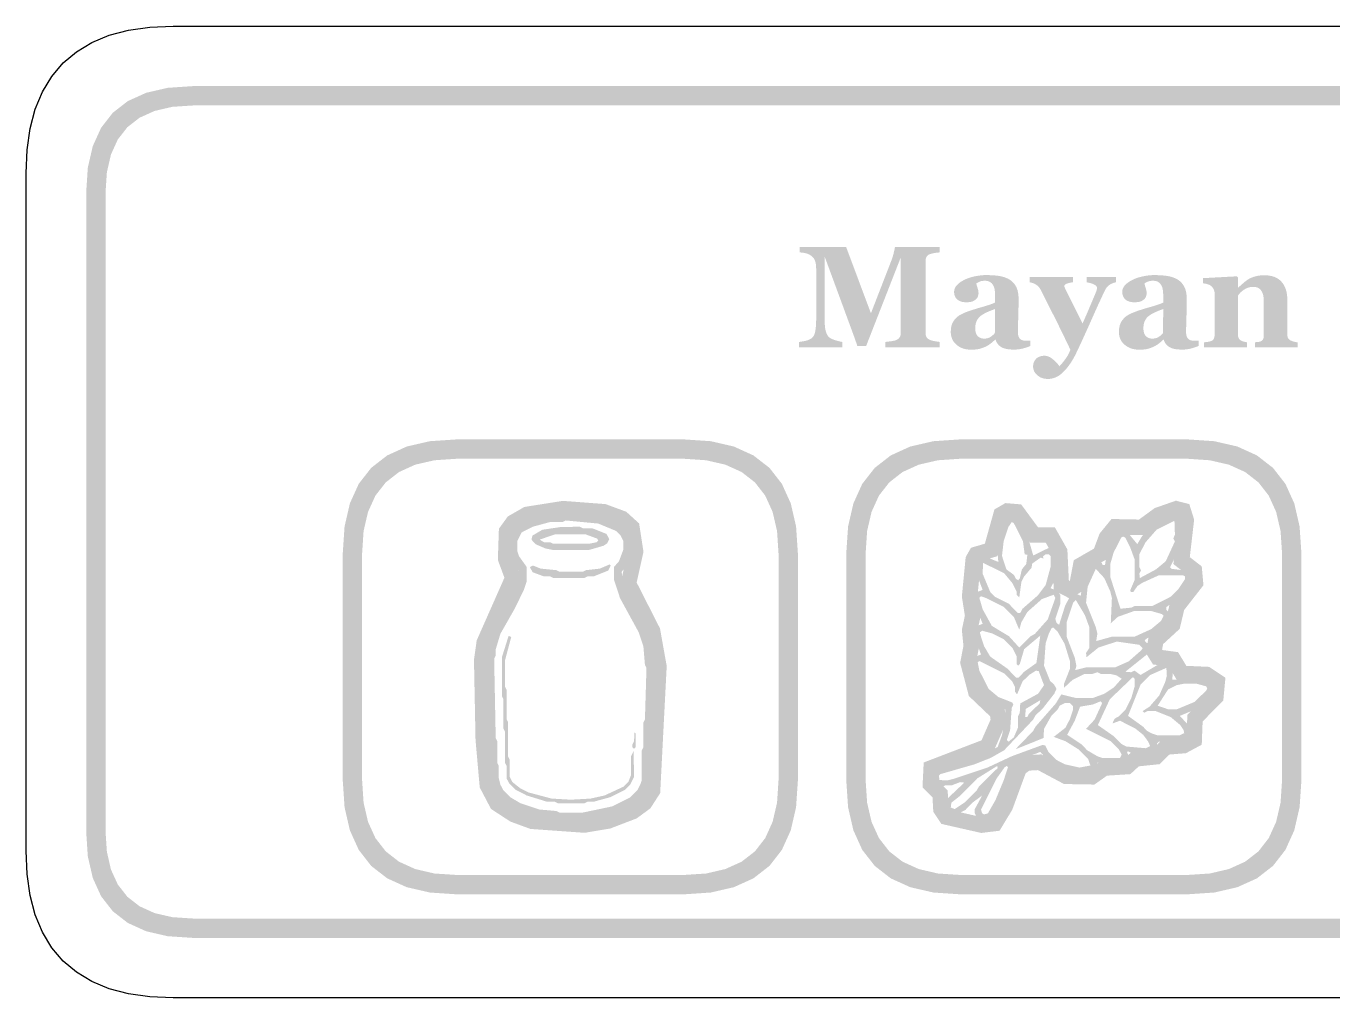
# Model space of a CAD drawing. Header units: millimetres. Extents: x 6 to 294, y 109 to 451.
# Drawn here: x 5.96 to 32.95, y 340.86 to 360.94 of the extents above; entities that cross this region are included whole.
import ezdxf

# ---------------------------------------------------------------- set-up
doc = ezdxf.new("R2010")
doc.units = ezdxf.units.MM
doc.layers.add('CUT', color=1, linetype='Continuous')
doc.layers.add('RASTER', color=7, linetype='Continuous')

msp = doc.modelspace()

# ---------------------------------------------------------------- hatches: boundary and pattern name
at = {"layer": 'RASTER'}
h = msp.add_hatch(color=7, dxfattribs=at)
h.paths.add_polyline_path([(7.2, 357.501), (7.234, 358.016), (7.337, 358.463), (7.509, 358.841), (7.75, 359.151), (8.059, 359.391), (8.438, 359.563), (8.884, 359.666), (9.4, 359.701), (66.6, 359.701), (67.116, 359.666), (67.563, 359.563), (67.941, 359.391), (68.25, 359.151), (68.491, 358.841), (68.663, 358.463), (68.766, 358.016), (68.8, 357.501), (68.8, 344.301), (68.766, 343.785), (68.663, 343.338), (68.491, 342.96), (68.25, 342.651), (67.941, 342.41), (67.563, 342.238), (67.116, 342.135), (66.6, 342.101), (9.4, 342.101), (8.884, 342.135), (8.438, 342.238), (8.059, 342.41), (7.75, 342.651), (7.509, 342.96), (7.337, 343.338), (7.234, 343.785), (7.2, 344.301)])
h.paths.add_polyline_path([(7.6, 357.501), (7.6, 344.301), (7.628, 343.879), (7.712, 343.513), (7.853, 343.204), (8.05, 342.951), (8.303, 342.754), (8.612, 342.613), (8.978, 342.529), (9.4, 342.501), (66.6, 342.501), (67.022, 342.529), (67.387, 342.613), (67.697, 342.754), (67.95, 342.951), (68.147, 343.204), (68.288, 343.513), (68.372, 343.879), (68.4, 344.301), (68.4, 357.501), (68.372, 357.923), (68.288, 358.288), (68.147, 358.598), (67.95, 358.851), (67.697, 359.048), (67.387, 359.188), (67.022, 359.273), (66.6, 359.301), (9.4, 359.301), (8.978, 359.273), (8.612, 359.188), (8.303, 359.048), (8.05, 358.851), (7.853, 358.598), (7.712, 358.288), (7.628, 357.923), (7.6, 357.501)], flags=0)
for points in [[(24.83, 354.301), (23.703, 354.301), (23.703, 354.415), (23.716, 354.416), (23.729, 354.418), (23.744, 354.419), (23.759, 354.421), (23.774, 354.423), (23.791, 354.425), (23.808, 354.427), (23.825, 354.43), (23.843, 354.432), (23.859, 354.435), (23.873, 354.438), (23.886, 354.44), (23.898, 354.443), (23.908, 354.446), (23.917, 354.449), (23.924, 354.452), (23.937, 354.457), (23.949, 354.464), (23.961, 354.47), (23.971, 354.478), (23.98, 354.485), (23.988, 354.494), (23.996, 354.502), (24.002, 354.512), (24.007, 354.522), (24.012, 354.532), (24.016, 354.543), (24.02, 354.555), (24.022, 354.567), (24.024, 354.58), (24.025, 354.594), (24.025, 354.608), (24.025, 356.161), (23.311, 354.334), (23.126, 354.334), (23.122, 354.348), (23.117, 354.365), (23.111, 354.384), (23.103, 354.407), (23.094, 354.432), (23.084, 354.461), (23.073, 354.492), (23.061, 354.526), (23.048, 354.561), (23.036, 354.595), (23.025, 354.626), (23.014, 354.656), (23.004, 354.684), (22.994, 354.71), (22.985, 354.734), (22.977, 354.756), (22.451, 356.185), (22.451, 354.92), (22.451, 354.876), (22.452, 354.835), (22.454, 354.796), (22.457, 354.761), (22.46, 354.727), (22.464, 354.697), (22.469, 354.669), (22.475, 354.644), (22.481, 354.621), (22.489, 354.6), (22.497, 354.581), (22.507, 354.562), (22.517, 354.546), (22.528, 354.531), (22.54, 354.518), (22.553, 354.506), (22.563, 354.498), (22.575, 354.491), (22.589, 354.483), (22.604, 354.476), (22.622, 354.469), (22.641, 354.461), (22.662, 354.454), (22.684, 354.447), (22.707, 354.441), (22.728, 354.435), (22.747, 354.43), (22.765, 354.425), (22.78, 354.422), (22.794, 354.419), (22.806, 354.417), (22.817, 354.415), (22.817, 354.301), (21.923, 354.301), (21.923, 354.415), (21.933, 354.416), (21.945, 354.418), (21.957, 354.42), (21.971, 354.422), (21.987, 354.425), (22.004, 354.428), (22.023, 354.431), (22.043, 354.435), (22.063, 354.439), (22.082, 354.444), (22.101, 354.45), (22.118, 354.456), (22.134, 354.463), (22.15, 354.471), (22.165, 354.479), (22.178, 354.488), (22.192, 354.499), (22.205, 354.512), (22.217, 354.527), (22.227, 354.543), (22.237, 354.562), (22.245, 354.582), (22.252, 354.603), (22.257, 354.627), (22.262, 354.652), (22.266, 354.681), (22.27, 354.711), (22.273, 354.745), (22.275, 354.781), (22.277, 354.819), (22.278, 354.861), (22.278, 354.904), (22.278, 355.934), (22.277, 355.957), (22.276, 355.979), (22.275, 356), (22.272, 356.02), (22.269, 356.039), (22.265, 356.057), (22.26, 356.074), (22.254, 356.09), (22.248, 356.105), (22.241, 356.12), (22.234, 356.133), (22.225, 356.146), (22.216, 356.158), (22.206, 356.169), (22.195, 356.179), (22.184, 356.189), (22.169, 356.2), (22.155, 356.21), (22.14, 356.219), (22.125, 356.226), (22.11, 356.233), (22.095, 356.239), (22.079, 356.244), (22.064, 356.248), (22.049, 356.251), (22.033, 356.254), (22.018, 356.256), (22.002, 356.259), (21.986, 356.261), (21.971, 356.262), (21.955, 356.264), (21.939, 356.265), (21.939, 356.379), (22.896, 356.379), (23.409, 355.007), (23.841, 356.122), (23.846, 356.137), (23.852, 356.154), (23.857, 356.171), (23.862, 356.189), (23.868, 356.208), (23.873, 356.227), (23.878, 356.247), (23.883, 356.268), (23.888, 356.288), (23.892, 356.307), (23.896, 356.324), (23.899, 356.338), (23.901, 356.351), (23.903, 356.363), (23.905, 356.372), (23.905, 356.379), (24.827, 356.379), (24.827, 356.265), (24.815, 356.264), (24.803, 356.263), (24.791, 356.262), (24.779, 356.261), (24.766, 356.259), (24.754, 356.257), (24.741, 356.256), (24.729, 356.253), (24.716, 356.251), (24.703, 356.249), (24.691, 356.246), (24.678, 356.243), (24.666, 356.24), (24.654, 356.237), (24.642, 356.234), (24.63, 356.23), (24.617, 356.225), (24.604, 356.219), (24.593, 356.213), (24.583, 356.205), (24.574, 356.198), (24.567, 356.189), (24.56, 356.18), (24.555, 356.17), (24.551, 356.16), (24.547, 356.149), (24.544, 356.138), (24.541, 356.127), (24.539, 356.115), (24.538, 356.103), (24.537, 356.091), (24.537, 356.079), (24.537, 354.607), (24.537, 354.594), (24.538, 354.582), (24.539, 354.57), (24.541, 354.558), (24.544, 354.548), (24.547, 354.537), (24.551, 354.528), (24.555, 354.518), (24.56, 354.51), (24.567, 354.501), (24.574, 354.493), (24.583, 354.485), (24.593, 354.477), (24.604, 354.47), (24.617, 354.463), (24.63, 354.456), (24.638, 354.453), (24.647, 354.45), (24.658, 354.446), (24.669, 354.443), (24.682, 354.44), (24.695, 354.437), (24.71, 354.434), (24.726, 354.431), (24.743, 354.428), (24.758, 354.426), (24.772, 354.423), (24.785, 354.421), (24.798, 354.419), (24.809, 354.418), (24.82, 354.416), (24.83, 354.415)], [(28.47, 355.647), (28.453, 355.644), (28.437, 355.64), (28.421, 355.635), (28.405, 355.629), (28.389, 355.623), (28.373, 355.615), (28.357, 355.607), (28.342, 355.597), (28.326, 355.587), (28.312, 355.575), (28.298, 355.561), (28.285, 355.547), (28.272, 355.531), (28.26, 355.513), (28.249, 355.494), (28.238, 355.474), (28.207, 355.407), (28.175, 355.339), (28.143, 355.269), (28.11, 355.199), (28.078, 355.127), (28.045, 355.055), (28.012, 354.981), (27.979, 354.907), (27.945, 354.83), (27.911, 354.753), (27.875, 354.674), (27.838, 354.593), (27.801, 354.511), (27.763, 354.427), (27.723, 354.342), (27.683, 354.255), (27.66, 354.208), (27.638, 354.162), (27.616, 354.119), (27.594, 354.079), (27.572, 354.041), (27.55, 354.005), (27.529, 353.972), (27.507, 353.942), (27.486, 353.913), (27.465, 353.887), (27.445, 353.862), (27.425, 353.838), (27.405, 353.817), (27.386, 353.797), (27.366, 353.778), (27.348, 353.762), (27.33, 353.748), (27.313, 353.734), (27.295, 353.722), (27.278, 353.711), (27.26, 353.701), (27.243, 353.692), (27.226, 353.684), (27.208, 353.677), (27.191, 353.671), (27.174, 353.665), (27.157, 353.661), (27.139, 353.657), (27.122, 353.654), (27.104, 353.652), (27.087, 353.651), (27.069, 353.65), (27.035, 353.652), (27.003, 353.655), (26.972, 353.661), (26.944, 353.67), (26.916, 353.681), (26.891, 353.694), (26.867, 353.71), (26.844, 353.728), (26.824, 353.748), (26.807, 353.768), (26.792, 353.789), (26.78, 353.81), (26.771, 353.833), (26.764, 353.855), (26.76, 353.878), (26.759, 353.902), (26.759, 353.913), (26.759, 353.922), (26.76, 353.932), (26.761, 353.942), (26.763, 353.951), (26.764, 353.961), (26.766, 353.97), (26.768, 353.979), (26.771, 353.987), (26.774, 353.996), (26.778, 354.005), (26.783, 354.014), (26.789, 354.024), (26.795, 354.033), (26.801, 354.042), (26.809, 354.052), (26.815, 354.06), (26.822, 354.067), (26.83, 354.075), (26.838, 354.082), (26.848, 354.088), (26.858, 354.095), (26.869, 354.101), (26.881, 354.107), (26.894, 354.112), (26.906, 354.117), (26.92, 354.121), (26.933, 354.124), (26.947, 354.126), (26.962, 354.128), (26.977, 354.129), (26.992, 354.129), (27.012, 354.129), (27.032, 354.126), (27.052, 354.121), (27.072, 354.115), (27.091, 354.107), (27.111, 354.097), (27.13, 354.086), (27.148, 354.072), (27.167, 354.057), (27.186, 354.041), (27.205, 354.023), (27.225, 354.004), (27.244, 353.984), (27.264, 353.962), (27.284, 353.939), (27.304, 353.914), (27.316, 353.927), (27.329, 353.941), (27.343, 353.957), (27.358, 353.974), (27.373, 353.993), (27.389, 354.013), (27.406, 354.035), (27.423, 354.058), (27.44, 354.082), (27.456, 354.107), (27.471, 354.131), (27.485, 354.156), (27.497, 354.18), (27.509, 354.205), (27.519, 354.23), (27.528, 354.255), (27.485, 354.345), (27.443, 354.432), (27.403, 354.516), (27.363, 354.597), (27.325, 354.675), (27.289, 354.75), (27.253, 354.822), (27.219, 354.89), (27.185, 354.959), (27.149, 355.029), (27.113, 355.101), (27.076, 355.175), (27.038, 355.251), (26.998, 355.329), (26.958, 355.408), (26.917, 355.49), (26.907, 355.507), (26.897, 355.523), (26.886, 355.539), (26.874, 355.553), (26.861, 355.566), (26.848, 355.578), (26.834, 355.589), (26.819, 355.599), (26.803, 355.609), (26.788, 355.617), (26.772, 355.624), (26.755, 355.631), (26.739, 355.636), (26.722, 355.641), (26.706, 355.644), (26.688, 355.647), (26.688, 355.754), (27.585, 355.754), (27.585, 355.647), (27.572, 355.646), (27.559, 355.645), (27.545, 355.643), (27.531, 355.641), (27.517, 355.638), (27.502, 355.634), (27.486, 355.63), (27.47, 355.625), (27.455, 355.62), (27.441, 355.614), (27.43, 355.608), (27.421, 355.602), (27.414, 355.595), (27.409, 355.588), (27.406, 355.58), (27.405, 355.572), (27.405, 355.569), (27.405, 355.566), (27.405, 355.563), (27.406, 355.56), (27.407, 355.557), (27.407, 355.553), (27.408, 355.55), (27.409, 355.547), (27.41, 355.543), (27.412, 355.539), (27.414, 355.534), (27.415, 355.53), (27.418, 355.524), (27.42, 355.519), (27.422, 355.513), (27.425, 355.506), (27.438, 355.479), (27.453, 355.45), (27.469, 355.418), (27.486, 355.384), (27.504, 355.347), (27.523, 355.308), (27.544, 355.266), (27.567, 355.221), (27.59, 355.175), (27.614, 355.126), (27.64, 355.076), (27.666, 355.024), (27.693, 354.969), (27.721, 354.913), (27.75, 354.855), (27.78, 354.794), (27.802, 354.846), (27.824, 354.895), (27.844, 354.942), (27.864, 354.988), (27.883, 355.032), (27.901, 355.074), (27.918, 355.114), (27.934, 355.153), (27.95, 355.19), (27.966, 355.227), (27.982, 355.264), (27.997, 355.301), (28.013, 355.338), (28.028, 355.375), (28.043, 355.411), (28.058, 355.448), (28.062, 355.457), (28.065, 355.465), (28.067, 355.473), (28.07, 355.481), (28.072, 355.488), (28.073, 355.494), (28.074, 355.5), (28.075, 355.506), (28.075, 355.511), (28.076, 355.515), (28.076, 355.52), (28.077, 355.523), (28.077, 355.527), (28.077, 355.53), (28.077, 355.532), (28.077, 355.534), (28.077, 355.541), (28.076, 355.547), (28.074, 355.553), (28.071, 355.559), (28.067, 355.565), (28.063, 355.57), (28.058, 355.575), (28.052, 355.58), (28.045, 355.585), (28.038, 355.59), (28.031, 355.594), (28.023, 355.599), (28.016, 355.603), (28.008, 355.607), (27.999, 355.611), (27.991, 355.615), (27.982, 355.618), (27.973, 355.622), (27.964, 355.625), (27.955, 355.628), (27.946, 355.63), (27.937, 355.633), (27.929, 355.635), (27.92, 355.637), (27.912, 355.638), (27.904, 355.64), (27.897, 355.642), (27.89, 355.643), (27.883, 355.644), (27.876, 355.645), (27.87, 355.646), (27.865, 355.647), (27.865, 355.754), (28.47, 355.754)], [(32.221, 354.301), (31.339, 354.301), (31.339, 354.408), (31.346, 354.408), (31.354, 354.409), (31.362, 354.41), (31.37, 354.411), (31.379, 354.412), (31.388, 354.413), (31.397, 354.414), (31.407, 354.415), (31.416, 354.416), (31.425, 354.418), (31.434, 354.419), (31.442, 354.421), (31.449, 354.423), (31.455, 354.425), (31.461, 354.427), (31.467, 354.43), (31.474, 354.434), (31.481, 354.439), (31.487, 354.444), (31.493, 354.449), (31.498, 354.456), (31.503, 354.462), (31.507, 354.469), (31.511, 354.477), (31.514, 354.485), (31.517, 354.494), (31.519, 354.504), (31.521, 354.515), (31.522, 354.526), (31.523, 354.539), (31.524, 354.553), (31.524, 354.567), (31.524, 355.253), (31.523, 355.289), (31.52, 355.323), (31.516, 355.355), (31.51, 355.384), (31.502, 355.411), (31.493, 355.435), (31.482, 355.458), (31.469, 355.478), (31.454, 355.495), (31.438, 355.511), (31.42, 355.524), (31.401, 355.534), (31.38, 355.543), (31.357, 355.549), (31.333, 355.552), (31.307, 355.553), (31.293, 355.553), (31.278, 355.552), (31.264, 355.551), (31.251, 355.549), (31.237, 355.546), (31.224, 355.543), (31.211, 355.54), (31.198, 355.536), (31.185, 355.531), (31.173, 355.526), (31.16, 355.52), (31.148, 355.514), (31.136, 355.507), (31.123, 355.5), (31.111, 355.493), (31.099, 355.484), (31.089, 355.477), (31.079, 355.47), (31.07, 355.462), (31.061, 355.455), (31.053, 355.447), (31.045, 355.44), (31.038, 355.432), (31.031, 355.424), (31.025, 355.417), (31.019, 355.409), (31.013, 355.402), (31.007, 355.395), (31.002, 355.389), (30.997, 355.382), (30.992, 355.376), (30.988, 355.37), (30.988, 354.584), (30.988, 354.571), (30.989, 354.559), (30.99, 354.547), (30.991, 354.536), (30.994, 354.526), (30.996, 354.516), (30.999, 354.507), (31.002, 354.498), (31.006, 354.489), (31.011, 354.482), (31.016, 354.474), (31.022, 354.468), (31.028, 354.461), (31.035, 354.456), (31.043, 354.45), (31.051, 354.446), (31.057, 354.443), (31.063, 354.439), (31.07, 354.436), (31.077, 354.433), (31.085, 354.43), (31.093, 354.428), (31.101, 354.425), (31.109, 354.422), (31.118, 354.42), (31.127, 354.418), (31.136, 354.416), (31.144, 354.414), (31.153, 354.412), (31.161, 354.41), (31.17, 354.409), (31.178, 354.408), (31.178, 354.301), (30.288, 354.301), (30.288, 354.408), (30.297, 354.408), (30.306, 354.409), (30.315, 354.41), (30.324, 354.411), (30.334, 354.412), (30.343, 354.413), (30.352, 354.415), (30.362, 354.416), (30.371, 354.417), (30.38, 354.419), (30.388, 354.42), (30.396, 354.422), (30.404, 354.424), (30.411, 354.426), (30.419, 354.428), (30.425, 354.43), (30.437, 354.434), (30.447, 354.439), (30.456, 354.444), (30.465, 354.45), (30.472, 354.457), (30.479, 354.464), (30.485, 354.471), (30.49, 354.48), (30.494, 354.488), (30.497, 354.498), (30.5, 354.508), (30.503, 354.518), (30.505, 354.53), (30.506, 354.542), (30.507, 354.554), (30.507, 354.567), (30.507, 355.42), (30.507, 355.431), (30.506, 355.443), (30.504, 355.454), (30.501, 355.465), (30.498, 355.476), (30.494, 355.487), (30.489, 355.498), (30.484, 355.509), (30.478, 355.52), (30.471, 355.53), (30.464, 355.54), (30.457, 355.549), (30.449, 355.558), (30.44, 355.566), (30.432, 355.574), (30.422, 355.581), (30.416, 355.585), (30.408, 355.589), (30.401, 355.593), (30.393, 355.597), (30.384, 355.601), (30.375, 355.604), (30.366, 355.607), (30.356, 355.61), (30.346, 355.613), (30.335, 355.616), (30.324, 355.618), (30.313, 355.62), (30.302, 355.622), (30.291, 355.624), (30.279, 355.625), (30.267, 355.626), (30.267, 355.733), (30.966, 355.771), (30.988, 355.75), (30.988, 355.537), (30.994, 355.537), (31.004, 355.547), (31.015, 355.556), (31.027, 355.567), (31.039, 355.577), (31.052, 355.589), (31.065, 355.6), (31.079, 355.612), (31.093, 355.625), (31.108, 355.638), (31.122, 355.649), (31.136, 355.661), (31.15, 355.672), (31.163, 355.682), (31.176, 355.691), (31.189, 355.7), (31.202, 355.709), (31.216, 355.717), (31.231, 355.725), (31.247, 355.733), (31.264, 355.741), (31.283, 355.748), (31.302, 355.755), (31.322, 355.762), (31.344, 355.769), (31.366, 355.774), (31.388, 355.779), (31.411, 355.784), (31.435, 355.787), (31.458, 355.79), (31.482, 355.792), (31.507, 355.793), (31.531, 355.793), (31.589, 355.791), (31.643, 355.785), (31.694, 355.774), (31.74, 355.76), (31.783, 355.741), (31.822, 355.717), (31.858, 355.69), (31.889, 355.658), (31.917, 355.623), (31.942, 355.585), (31.962, 355.544), (31.979, 355.5), (31.992, 355.454), (32.001, 355.405), (32.007, 355.353), (32.009, 355.298), (32.009, 354.581), (32.009, 354.567), (32.01, 354.555), (32.011, 354.543), (32.013, 354.532), (32.015, 354.521), (32.018, 354.512), (32.021, 354.503), (32.025, 354.494), (32.029, 354.486), (32.035, 354.479), (32.041, 354.472), (32.048, 354.465), (32.056, 354.459), (32.065, 354.453), (32.074, 354.448), (32.085, 354.443), (32.091, 354.44), (32.097, 354.438), (32.104, 354.435), (32.111, 354.433), (32.119, 354.43), (32.126, 354.428), (32.134, 354.425), (32.143, 354.422), (32.152, 354.42), (32.161, 354.418), (32.17, 354.416), (32.18, 354.414), (32.19, 354.412), (32.2, 354.41), (32.21, 354.409), (32.221, 354.408)]]:
    msp.add_hatch(color=7, dxfattribs=at).paths.add_polyline_path(points)
h = msp.add_hatch(color=7, dxfattribs=at)
h.paths.add_polyline_path([(26.702, 354.332), (26.685, 354.325), (26.668, 354.318), (26.65, 354.311), (26.631, 354.305), (26.612, 354.298), (26.592, 354.292), (26.571, 354.286), (26.549, 354.28), (26.527, 354.275), (26.505, 354.27), (26.482, 354.266), (26.459, 354.263), (26.435, 354.26), (26.412, 354.258), (26.388, 354.257), (26.363, 354.257), (26.32, 354.258), (26.279, 354.26), (26.242, 354.264), (26.207, 354.27), (26.175, 354.278), (26.147, 354.287), (26.121, 354.298), (26.098, 354.31), (26.078, 354.324), (26.059, 354.34), (26.042, 354.357), (26.027, 354.375), (26.013, 354.395), (26.001, 354.416), (25.991, 354.439), (25.982, 354.463), (25.974, 354.463), (25.961, 354.451), (25.949, 354.439), (25.937, 354.428), (25.925, 354.417), (25.913, 354.407), (25.901, 354.397), (25.889, 354.387), (25.878, 354.378), (25.866, 354.37), (25.854, 354.361), (25.842, 354.354), (25.83, 354.346), (25.817, 354.338), (25.805, 354.331), (25.792, 354.325), (25.779, 354.318), (25.762, 354.311), (25.745, 354.303), (25.728, 354.297), (25.711, 354.29), (25.695, 354.285), (25.678, 354.28), (25.662, 354.275), (25.646, 354.271), (25.63, 354.267), (25.611, 354.264), (25.591, 354.261), (25.57, 354.259), (25.547, 354.258), (25.522, 354.256), (25.496, 354.256), (25.468, 354.255), (25.427, 354.257), (25.386, 354.262), (25.348, 354.269), (25.311, 354.28), (25.275, 354.295), (25.241, 354.312), (25.209, 354.332), (25.178, 354.356), (25.15, 354.382), (25.126, 354.41), (25.105, 354.44), (25.088, 354.472), (25.075, 354.507), (25.066, 354.543), (25.06, 354.581), (25.058, 354.622), (25.059, 354.645), (25.06, 354.667), (25.062, 354.689), (25.065, 354.71), (25.068, 354.729), (25.073, 354.748), (25.078, 354.766), (25.084, 354.783), (25.091, 354.8), (25.099, 354.816), (25.107, 354.831), (25.116, 354.846), (25.126, 354.861), (25.136, 354.875), (25.147, 354.888), (25.159, 354.901), (25.17, 354.913), (25.182, 354.924), (25.194, 354.934), (25.207, 354.944), (25.22, 354.954), (25.233, 354.963), (25.247, 354.971), (25.261, 354.979), (25.276, 354.987), (25.291, 354.994), (25.306, 355.001), (25.322, 355.009), (25.338, 355.016), (25.354, 355.023), (25.371, 355.029), (25.388, 355.036), (25.421, 355.048), (25.457, 355.061), (25.494, 355.073), (25.533, 355.085), (25.573, 355.098), (25.615, 355.111), (25.659, 355.124), (25.704, 355.136), (25.749, 355.149), (25.79, 355.162), (25.829, 355.174), (25.864, 355.186), (25.896, 355.197), (25.925, 355.208), (25.951, 355.219), (25.974, 355.23), (25.974, 355.37), (25.974, 355.38), (25.973, 355.39), (25.973, 355.401), (25.972, 355.413), (25.971, 355.425), (25.97, 355.438), (25.969, 355.452), (25.968, 355.467), (25.966, 355.482), (25.964, 355.496), (25.962, 355.509), (25.959, 355.522), (25.955, 355.534), (25.952, 355.546), (25.947, 355.557), (25.943, 355.568), (25.937, 355.579), (25.931, 355.59), (25.924, 355.601), (25.917, 355.611), (25.908, 355.621), (25.899, 355.63), (25.889, 355.639), (25.878, 355.647), (25.867, 355.655), (25.855, 355.661), (25.842, 355.667), (25.828, 355.671), (25.813, 355.675), (25.797, 355.677), (25.78, 355.679), (25.763, 355.679), (25.747, 355.679), (25.732, 355.678), (25.717, 355.677), (25.704, 355.675), (25.69, 355.672), (25.678, 355.669), (25.666, 355.665), (25.655, 355.661), (25.644, 355.656), (25.634, 355.652), (25.625, 355.647), (25.616, 355.642), (25.608, 355.638), (25.6, 355.633), (25.592, 355.628), (25.585, 355.624), (25.587, 355.616), (25.589, 355.607), (25.591, 355.597), (25.594, 355.587), (25.597, 355.575), (25.601, 355.562), (25.605, 355.549), (25.61, 355.534), (25.615, 355.519), (25.619, 355.504), (25.623, 355.49), (25.626, 355.475), (25.628, 355.461), (25.63, 355.447), (25.631, 355.432), (25.631, 355.418), (25.631, 355.412), (25.63, 355.405), (25.629, 355.398), (25.628, 355.39), (25.626, 355.382), (25.623, 355.374), (25.621, 355.365), (25.618, 355.356), (25.614, 355.347), (25.61, 355.338), (25.606, 355.33), (25.602, 355.323), (25.597, 355.316), (25.591, 355.309), (25.586, 355.303), (25.58, 355.297), (25.571, 355.29), (25.562, 355.283), (25.553, 355.277), (25.544, 355.271), (25.534, 355.265), (25.525, 355.26), (25.514, 355.256), (25.504, 355.251), (25.493, 355.248), (25.48, 355.244), (25.467, 355.242), (25.451, 355.239), (25.435, 355.238), (25.416, 355.236), (25.397, 355.236), (25.376, 355.235), (25.346, 355.236), (25.318, 355.239), (25.292, 355.244), (25.268, 355.25), (25.246, 355.259), (25.225, 355.269), (25.207, 355.281), (25.19, 355.295), (25.175, 355.31), (25.162, 355.327), (25.152, 355.344), (25.143, 355.363), (25.136, 355.383), (25.131, 355.404), (25.128, 355.426), (25.127, 355.449), (25.128, 355.469), (25.131, 355.489), (25.136, 355.508), (25.143, 355.527), (25.152, 355.545), (25.164, 355.563), (25.177, 355.58), (25.192, 355.596), (25.209, 355.612), (25.227, 355.628), (25.245, 355.642), (25.264, 355.656), (25.285, 355.669), (25.306, 355.681), (25.328, 355.693), (25.351, 355.704), (25.375, 355.715), (25.399, 355.725), (25.424, 355.734), (25.45, 355.743), (25.477, 355.751), (25.505, 355.759), (25.534, 355.766), (25.563, 355.772), (25.593, 355.778), (25.622, 355.783), (25.651, 355.787), (25.679, 355.79), (25.707, 355.793), (25.734, 355.795), (25.76, 355.796), (25.786, 355.796), (25.821, 355.796), (25.856, 355.795), (25.889, 355.794), (25.922, 355.792), (25.955, 355.79), (25.986, 355.787), (26.017, 355.784), (26.047, 355.78), (26.076, 355.775), (26.105, 355.769), (26.133, 355.762), (26.16, 355.754), (26.186, 355.744), (26.212, 355.734), (26.237, 355.723), (26.261, 355.71), (26.283, 355.696), (26.304, 355.681), (26.324, 355.665), (26.342, 355.647), (26.36, 355.628), (26.376, 355.607), (26.391, 355.585), (26.405, 355.561), (26.418, 355.536), (26.428, 355.509), (26.438, 355.48), (26.445, 355.449), (26.451, 355.416), (26.455, 355.382), (26.458, 355.345), (26.458, 355.307), (26.458, 355.265), (26.458, 355.221), (26.458, 355.174), (26.457, 355.126), (26.456, 355.076), (26.455, 355.024), (26.453, 354.97), (26.452, 354.915), (26.45, 354.86), (26.449, 354.811), (26.448, 354.766), (26.447, 354.726), (26.446, 354.691), (26.446, 354.661), (26.445, 354.636), (26.445, 354.616), (26.446, 354.6), (26.447, 354.585), (26.448, 354.57), (26.45, 354.557), (26.453, 354.544), (26.456, 354.533), (26.46, 354.522), (26.465, 354.512), (26.47, 354.503), (26.476, 354.494), (26.483, 354.486), (26.49, 354.478), (26.498, 354.472), (26.507, 354.465), (26.516, 354.46), (26.526, 354.455), (26.533, 354.452), (26.54, 354.449), (26.549, 354.447), (26.558, 354.445), (26.568, 354.444), (26.579, 354.442), (26.591, 354.441), (26.604, 354.441), (26.617, 354.44), (26.63, 354.44), (26.643, 354.439), (26.655, 354.439), (26.667, 354.439), (26.679, 354.439), (26.691, 354.439), (26.702, 354.438)])
h.paths.add_polyline_path([(25.974, 355.095), (25.953, 355.088), (25.933, 355.08), (25.912, 355.073), (25.892, 355.065), (25.872, 355.057), (25.851, 355.048), (25.831, 355.04), (25.811, 355.031), (25.791, 355.022), (25.773, 355.013), (25.755, 355.004), (25.738, 354.994), (25.722, 354.985), (25.707, 354.975), (25.692, 354.965), (25.679, 354.956), (25.666, 354.945), (25.654, 354.934), (25.642, 354.922), (25.631, 354.909), (25.621, 354.895), (25.611, 354.881), (25.602, 354.866), (25.594, 354.851), (25.587, 354.835), (25.581, 354.818), (25.575, 354.8), (25.571, 354.781), (25.568, 354.762), (25.565, 354.742), (25.564, 354.722), (25.563, 354.701), (25.564, 354.673), (25.567, 354.648), (25.571, 354.624), (25.576, 354.602), (25.584, 354.582), (25.593, 354.565), (25.603, 354.549), (25.615, 354.535), (25.629, 354.523), (25.643, 354.513), (25.658, 354.504), (25.674, 354.497), (25.69, 354.491), (25.707, 354.487), (25.725, 354.485), (25.744, 354.484), (25.763, 354.484), (25.782, 354.486), (25.8, 354.489), (25.817, 354.492), (25.833, 354.497), (25.848, 354.502), (25.863, 354.509), (25.876, 354.517), (25.889, 354.525), (25.901, 354.534), (25.913, 354.544), (25.925, 354.554), (25.936, 354.564), (25.947, 354.575), (25.958, 354.586), (25.968, 354.598)], flags=0)
h = msp.add_hatch(color=7, dxfattribs=at)
h.paths.add_polyline_path([(30.175, 354.332), (30.158, 354.325), (30.141, 354.318), (30.123, 354.311), (30.104, 354.305), (30.085, 354.298), (30.065, 354.292), (30.044, 354.286), (30.022, 354.28), (30, 354.275), (29.978, 354.27), (29.955, 354.266), (29.932, 354.263), (29.909, 354.26), (29.885, 354.258), (29.861, 354.257), (29.836, 354.257), (29.793, 354.258), (29.752, 354.26), (29.715, 354.264), (29.68, 354.27), (29.648, 354.278), (29.62, 354.287), (29.594, 354.298), (29.571, 354.31), (29.551, 354.324), (29.532, 354.34), (29.515, 354.357), (29.5, 354.375), (29.486, 354.395), (29.474, 354.416), (29.464, 354.439), (29.456, 354.463), (29.447, 354.463), (29.434, 354.451), (29.422, 354.439), (29.41, 354.428), (29.398, 354.417), (29.386, 354.407), (29.374, 354.397), (29.362, 354.387), (29.351, 354.378), (29.339, 354.37), (29.327, 354.361), (29.315, 354.354), (29.303, 354.346), (29.291, 354.338), (29.278, 354.331), (29.265, 354.325), (29.252, 354.318), (29.235, 354.311), (29.218, 354.303), (29.201, 354.297), (29.184, 354.29), (29.168, 354.285), (29.152, 354.28), (29.135, 354.275), (29.119, 354.271), (29.103, 354.267), (29.084, 354.264), (29.064, 354.261), (29.043, 354.259), (29.02, 354.258), (28.995, 354.256), (28.969, 354.256), (28.941, 354.255), (28.9, 354.257), (28.86, 354.262), (28.821, 354.269), (28.784, 354.28), (28.748, 354.295), (28.715, 354.312), (28.682, 354.332), (28.651, 354.356), (28.623, 354.382), (28.599, 354.41), (28.578, 354.44), (28.561, 354.472), (28.548, 354.507), (28.539, 354.543), (28.533, 354.581), (28.531, 354.622), (28.532, 354.645), (28.533, 354.667), (28.535, 354.689), (28.538, 354.71), (28.542, 354.729), (28.546, 354.748), (28.551, 354.766), (28.558, 354.783), (28.565, 354.8), (28.572, 354.816), (28.58, 354.831), (28.589, 354.846), (28.599, 354.861), (28.61, 354.875), (28.621, 354.888), (28.632, 354.901), (28.644, 354.913), (28.655, 354.924), (28.667, 354.934), (28.68, 354.944), (28.693, 354.954), (28.706, 354.963), (28.72, 354.971), (28.734, 354.979), (28.749, 354.987), (28.764, 354.994), (28.779, 355.001), (28.795, 355.009), (28.811, 355.016), (28.827, 355.023), (28.844, 355.029), (28.861, 355.036), (28.895, 355.048), (28.93, 355.061), (28.967, 355.073), (29.006, 355.085), (29.046, 355.098), (29.088, 355.111), (29.132, 355.124), (29.177, 355.136), (29.222, 355.149), (29.263, 355.162), (29.302, 355.174), (29.337, 355.186), (29.369, 355.197), (29.398, 355.208), (29.424, 355.219), (29.447, 355.23), (29.447, 355.37), (29.447, 355.38), (29.446, 355.39), (29.446, 355.401), (29.445, 355.413), (29.444, 355.425), (29.443, 355.438), (29.442, 355.452), (29.441, 355.467), (29.439, 355.482), (29.437, 355.496), (29.435, 355.509), (29.432, 355.522), (29.428, 355.534), (29.425, 355.546), (29.421, 355.557), (29.416, 355.568), (29.411, 355.579), (29.404, 355.59), (29.397, 355.601), (29.39, 355.611), (29.381, 355.621), (29.372, 355.63), (29.362, 355.639), (29.352, 355.647), (29.34, 355.655), (29.328, 355.661), (29.315, 355.667), (29.301, 355.671), (29.286, 355.675), (29.27, 355.677), (29.253, 355.679), (29.236, 355.679), (29.22, 355.679), (29.205, 355.678), (29.19, 355.677), (29.177, 355.675), (29.164, 355.672), (29.151, 355.669), (29.139, 355.665), (29.128, 355.661), (29.118, 355.656), (29.108, 355.652), (29.098, 355.647), (29.089, 355.642), (29.081, 355.638), (29.073, 355.633), (29.065, 355.628), (29.059, 355.624), (29.06, 355.616), (29.062, 355.607), (29.064, 355.597), (29.067, 355.587), (29.07, 355.575), (29.074, 355.562), (29.079, 355.549), (29.083, 355.534), (29.088, 355.519), (29.092, 355.504), (29.096, 355.49), (29.099, 355.475), (29.101, 355.461), (29.103, 355.447), (29.104, 355.432), (29.104, 355.418), (29.104, 355.412), (29.103, 355.405), (29.102, 355.398), (29.101, 355.39), (29.099, 355.382), (29.097, 355.374), (29.094, 355.365), (29.091, 355.356), (29.087, 355.347), (29.083, 355.338), (29.079, 355.33), (29.075, 355.323), (29.07, 355.316), (29.064, 355.309), (29.059, 355.303), (29.053, 355.297), (29.044, 355.29), (29.035, 355.283), (29.026, 355.277), (29.017, 355.271), (29.007, 355.265), (28.998, 355.26), (28.988, 355.256), (28.977, 355.251), (28.966, 355.248), (28.954, 355.244), (28.94, 355.242), (28.924, 355.239), (28.908, 355.238), (28.89, 355.236), (28.87, 355.236), (28.849, 355.235), (28.819, 355.236), (28.791, 355.239), (28.765, 355.244), (28.741, 355.25), (28.719, 355.259), (28.698, 355.269), (28.68, 355.281), (28.663, 355.295), (28.648, 355.31), (28.636, 355.327), (28.625, 355.344), (28.616, 355.363), (28.609, 355.383), (28.604, 355.404), (28.601, 355.426), (28.6, 355.449), (28.601, 355.469), (28.604, 355.489), (28.609, 355.508), (28.616, 355.527), (28.626, 355.545), (28.637, 355.563), (28.65, 355.58), (28.665, 355.596), (28.682, 355.612), (28.7, 355.628), (28.718, 355.642), (28.738, 355.656), (28.758, 355.669), (28.779, 355.681), (28.801, 355.693), (28.824, 355.704), (28.848, 355.715), (28.872, 355.725), (28.897, 355.734), (28.923, 355.743), (28.95, 355.751), (28.978, 355.759), (29.007, 355.766), (29.037, 355.772), (29.066, 355.778), (29.096, 355.783), (29.124, 355.787), (29.152, 355.79), (29.18, 355.793), (29.207, 355.795), (29.233, 355.796), (29.259, 355.796), (29.294, 355.796), (29.329, 355.795), (29.363, 355.794), (29.396, 355.792), (29.428, 355.79), (29.459, 355.787), (29.49, 355.784), (29.52, 355.78), (29.549, 355.775), (29.578, 355.769), (29.606, 355.762), (29.633, 355.754), (29.659, 355.744), (29.685, 355.734), (29.71, 355.723), (29.734, 355.71), (29.756, 355.696), (29.777, 355.681), (29.797, 355.665), (29.815, 355.647), (29.833, 355.628), (29.849, 355.607), (29.864, 355.585), (29.878, 355.561), (29.891, 355.536), (29.902, 355.509), (29.911, 355.48), (29.918, 355.449), (29.924, 355.416), (29.928, 355.382), (29.931, 355.345), (29.932, 355.307), (29.932, 355.265), (29.931, 355.221), (29.931, 355.174), (29.93, 355.126), (29.929, 355.076), (29.928, 355.024), (29.927, 354.97), (29.925, 354.915), (29.924, 354.86), (29.922, 354.811), (29.921, 354.766), (29.92, 354.726), (29.919, 354.691), (29.919, 354.661), (29.919, 354.636), (29.918, 354.616), (29.919, 354.6), (29.92, 354.585), (29.921, 354.57), (29.923, 354.557), (29.926, 354.544), (29.93, 354.533), (29.934, 354.522), (29.938, 354.512), (29.944, 354.503), (29.949, 354.494), (29.956, 354.486), (29.963, 354.478), (29.971, 354.472), (29.98, 354.465), (29.989, 354.46), (29.999, 354.455), (30.006, 354.452), (30.013, 354.449), (30.022, 354.447), (30.031, 354.445), (30.041, 354.444), (30.052, 354.442), (30.064, 354.441), (30.077, 354.441), (30.091, 354.44), (30.104, 354.44), (30.116, 354.439), (30.128, 354.439), (30.141, 354.439), (30.152, 354.439), (30.164, 354.439), (30.175, 354.438)])
h.paths.add_polyline_path([(29.447, 355.095), (29.426, 355.088), (29.406, 355.08), (29.385, 355.073), (29.365, 355.065), (29.345, 355.057), (29.325, 355.048), (29.304, 355.04), (29.284, 355.031), (29.264, 355.022), (29.246, 355.013), (29.228, 355.004), (29.211, 354.994), (29.195, 354.985), (29.18, 354.975), (29.166, 354.965), (29.152, 354.956), (29.139, 354.945), (29.127, 354.934), (29.115, 354.922), (29.104, 354.909), (29.094, 354.895), (29.084, 354.881), (29.075, 354.866), (29.067, 354.851), (29.06, 354.835), (29.054, 354.818), (29.049, 354.8), (29.044, 354.781), (29.041, 354.762), (29.039, 354.742), (29.037, 354.722), (29.037, 354.701), (29.037, 354.673), (29.04, 354.648), (29.044, 354.624), (29.05, 354.602), (29.057, 354.582), (29.066, 354.565), (29.076, 354.549), (29.089, 354.535), (29.102, 354.523), (29.116, 354.513), (29.131, 354.504), (29.147, 354.497), (29.163, 354.491), (29.18, 354.487), (29.198, 354.485), (29.217, 354.484), (29.236, 354.484), (29.255, 354.486), (29.273, 354.489), (29.29, 354.492), (29.306, 354.497), (29.322, 354.502), (29.336, 354.509), (29.349, 354.517), (29.362, 354.525), (29.375, 354.534), (29.387, 354.544), (29.398, 354.554), (29.41, 354.564), (29.42, 354.575), (29.431, 354.586), (29.441, 354.598)], flags=0)
h = msp.add_hatch(color=7, dxfattribs=at)
h.paths.add_polyline_path([(12.5, 350.051), (12.537, 350.602), (12.647, 351.079), (12.83, 351.483), (13.087, 351.813), (13.418, 352.07), (13.822, 352.254), (14.299, 352.364), (14.85, 352.401), (19.55, 352.401), (20.101, 352.364), (20.578, 352.254), (20.982, 352.07), (21.313, 351.813), (21.57, 351.483), (21.753, 351.079), (21.863, 350.602), (21.9, 350.051), (21.9, 345.351), (21.863, 344.8), (21.753, 344.323), (21.57, 343.919), (21.313, 343.588), (20.982, 343.331), (20.578, 343.148), (20.101, 343.038), (19.55, 343.001), (14.85, 343.001), (14.299, 343.038), (13.822, 343.148), (13.418, 343.331), (13.087, 343.588), (12.83, 343.919), (12.647, 344.323), (12.537, 344.8), (12.5, 345.351)])
h.paths.add_polyline_path([(12.9, 350.051), (12.9, 345.351), (12.93, 344.894), (13.022, 344.498), (13.174, 344.163), (13.388, 343.888), (13.662, 343.675), (13.997, 343.523), (14.393, 343.431), (14.85, 343.401), (19.55, 343.401), (20.007, 343.431), (20.403, 343.523), (20.738, 343.675), (21.013, 343.888), (21.226, 344.163), (21.378, 344.498), (21.47, 344.894), (21.5, 345.351), (21.5, 350.051), (21.47, 350.508), (21.378, 350.904), (21.226, 351.239), (21.013, 351.513), (20.738, 351.727), (20.403, 351.879), (20.007, 351.97), (19.55, 352.001), (14.85, 352.001), (14.393, 351.97), (13.997, 351.879), (13.662, 351.727), (13.388, 351.513), (13.174, 351.239), (13.022, 350.904), (12.93, 350.508), (12.9, 350.051)], flags=0)
h = msp.add_hatch(color=7, dxfattribs=at)
h.paths.add_polyline_path([(22.9, 350.051), (22.937, 350.602), (23.047, 351.079), (23.23, 351.483), (23.488, 351.813), (23.818, 352.07), (24.222, 352.254), (24.699, 352.364), (25.25, 352.401), (29.95, 352.401), (30.501, 352.364), (30.978, 352.254), (31.382, 352.07), (31.713, 351.813), (31.97, 351.483), (32.153, 351.079), (32.263, 350.602), (32.3, 350.051), (32.3, 345.351), (32.263, 344.8), (32.153, 344.323), (31.97, 343.919), (31.713, 343.588), (31.382, 343.331), (30.978, 343.148), (30.501, 343.038), (29.95, 343.001), (25.25, 343.001), (24.699, 343.038), (24.222, 343.148), (23.818, 343.331), (23.488, 343.588), (23.23, 343.919), (23.047, 344.323), (22.937, 344.8), (22.9, 345.351)])
h.paths.add_polyline_path([(23.3, 350.051), (23.3, 345.351), (23.33, 344.894), (23.422, 344.498), (23.574, 344.163), (23.788, 343.888), (24.062, 343.675), (24.397, 343.523), (24.793, 343.431), (25.25, 343.401), (29.95, 343.401), (30.407, 343.431), (30.803, 343.523), (31.138, 343.675), (31.413, 343.888), (31.626, 344.163), (31.778, 344.498), (31.87, 344.894), (31.9, 345.351), (31.9, 350.051), (31.87, 350.508), (31.778, 350.904), (31.626, 351.239), (31.413, 351.513), (31.138, 351.727), (30.803, 351.879), (30.407, 351.97), (29.95, 352.001), (25.25, 352.001), (24.793, 351.97), (24.397, 351.879), (24.062, 351.727), (23.788, 351.513), (23.574, 351.239), (23.422, 350.904), (23.33, 350.508), (23.3, 350.051)], flags=0)
h = msp.add_hatch(color=7, dxfattribs=at)
h.paths.add_polyline_path([(17.046, 351.131), (17.928, 351.064), (18.354, 350.907), (18.621, 350.665), (18.711, 350.079), (18.57, 349.444), (19.052, 348.495), (19.191, 347.718), (19.056, 345.092), (18.853, 344.777), (18.571, 344.57), (18.026, 344.361), (17.497, 344.272), (16.376, 344.352), (15.962, 344.504), (15.562, 344.765), (15.329, 345.209), (15.242, 346.19), (15.21, 347.846), (15.266, 348.247), (15.839, 349.543), (15.703, 349.91), (15.725, 350.556), (15.909, 350.809), (16.25, 351.005)])
h.paths.add_polyline_path([(17.059, 350.809), (16.358, 350.698), (16.128, 350.566), (16.042, 350.447), (16.025, 349.962), (16.185, 349.533), (15.576, 348.158), (15.53, 347.827), (15.562, 346.207), (15.642, 345.301), (15.807, 344.987), (16.107, 344.792), (16.444, 344.668), (17.481, 344.594), (17.941, 344.671), (18.417, 344.854), (18.616, 345), (18.741, 345.193), (18.869, 347.698), (18.745, 348.392), (18.232, 349.401), (18.386, 350.089), (18.322, 350.504), (18.185, 350.628), (17.859, 350.748), (17.059, 350.809)], flags=0)
h = msp.add_hatch(color=7, dxfattribs=at)
h.paths.add_polyline_path([(16.856, 350.877), (17.521, 350.887), (17.585, 350.855), (17.714, 350.855), (18.067, 350.758), (18.301, 350.639), (18.366, 350.575), (18.452, 350.405), (18.484, 350.18), (18.452, 350.116), (18.452, 349.956), (18.366, 349.785), (18.26, 349.667), (18.292, 349.41), (18.475, 349.015), (18.838, 348.35), (18.934, 347.901), (18.934, 346.873), (18.902, 346.809), (18.902, 346.135), (18.87, 346.07), (18.87, 345.396), (18.838, 345.236), (18.751, 345.065), (18.526, 344.841), (18.067, 344.625), (17.65, 344.529), (17.425, 344.529), (17.361, 344.497), (17.039, 344.497), (16.975, 344.529), (16.558, 344.561), (16.237, 344.658), (15.874, 344.841), (15.681, 345.033), (15.595, 345.203), (15.53, 345.46), (15.498, 346.424), (15.466, 346.488), (15.466, 347.997), (15.595, 348.446), (16.076, 349.345), (16.14, 349.57), (16.131, 349.689), (16.034, 349.785), (15.948, 349.956), (15.916, 350.309), (16.034, 350.575), (16.163, 350.672), (16.526, 350.823)])
h.paths.add_polyline_path([(17.104, 350.726), (17.039, 350.694), (16.783, 350.694), (16.429, 350.598), (16.195, 350.479), (16.108, 350.309), (16.108, 350.084), (16.14, 349.988), (16.301, 349.763), (16.301, 349.474), (16.237, 349.281), (16.034, 348.873), (15.755, 348.382), (15.659, 348.061), (15.659, 347.933), (15.627, 347.868), (15.659, 346.231), (15.691, 346.167), (15.691, 345.717), (15.723, 345.653), (15.723, 345.396), (15.755, 345.268), (15.81, 345.162), (15.97, 345.001), (16.173, 344.882), (16.558, 344.754), (16.911, 344.722), (16.975, 344.69), (17.457, 344.69), (18.067, 344.818), (18.43, 345.001), (18.59, 345.162), (18.645, 345.268), (18.677, 345.364), (18.677, 345.974), (18.709, 346.038), (18.709, 346.552), (18.741, 346.616), (18.773, 347.676), (18.741, 347.74), (18.709, 348.125), (18.613, 348.414), (18.227, 349.121), (18.099, 349.506), (18.099, 349.763), (18.205, 349.882), (18.292, 350.116), (18.292, 350.309), (18.237, 350.415), (18.141, 350.511), (17.778, 350.662)], flags=0)
h.paths.add_polyline_path([(16.985, 350.588), (17.393, 350.598), (17.457, 350.566), (17.65, 350.566), (17.948, 350.447), (18.003, 350.341), (17.961, 350.254), (17.884, 350.203), (17.585, 350.116), (16.847, 350.116), (16.686, 350.148), (16.484, 350.235), (16.42, 350.299), (16.397, 350.341), (16.42, 350.415), (16.622, 350.534)], flags=0)
h.paths.add_polyline_path([(16.879, 350.437), (16.567, 350.331), (16.654, 350.277), (16.783, 350.277), (16.847, 350.245), (17.585, 350.245), (17.746, 350.277), (17.778, 350.309), (17.755, 350.351), (17.521, 350.437)], flags=0)
h.paths.add_polyline_path([(18.012, 349.818), (18.035, 349.795), (17.98, 349.689), (17.682, 349.57), (17.553, 349.57), (17.489, 349.538), (16.847, 349.538), (16.783, 349.57), (16.654, 349.57), (16.42, 349.657), (16.365, 349.763), (16.429, 349.795), (16.59, 349.731), (16.911, 349.699), (16.975, 349.667), (17.457, 349.667), (17.521, 349.699), (17.81, 349.731)], flags=0)
h.paths.add_polyline_path([(15.925, 348.34), (15.98, 348.318), (15.851, 347.836), (15.851, 347.291), (15.884, 347.226), (15.884, 346.616), (15.916, 346.552), (15.916, 345.846), (15.948, 345.781), (15.948, 345.428), (16.002, 345.322), (16.163, 345.194), (16.333, 345.107), (16.815, 344.979), (17.21, 344.956), (17.617, 344.979), (17.906, 345.043), (18.301, 345.226), (18.398, 345.322), (18.452, 345.46), (18.452, 345.846), (18.507, 345.964), (18.516, 345.428), (18.43, 345.258), (18.333, 345.162), (18.035, 345.011), (17.682, 344.914), (17.553, 344.914), (17.489, 344.882), (16.943, 344.882), (16.879, 344.914), (16.718, 344.914), (16.301, 345.043), (16.067, 345.162), (15.938, 345.29), (15.884, 345.396), (15.884, 345.653), (15.851, 345.717), (15.851, 346.359), (15.819, 346.424), (15.819, 347.034), (15.787, 347.098), (15.787, 347.901)], flags=0)
h.paths.add_polyline_path([(18.526, 346.35), (18.549, 346.327), (18.549, 346.038), (18.516, 346.006), (18.484, 346.038), (18.484, 346.102), (18.516, 346.167)], flags=0)
h = msp.add_hatch(color=7, dxfattribs=at)
h.paths.add_polyline_path([(29.708, 351.135), (29.985, 351.064), (30.085, 350.743), (29.995, 349.968), (30.242, 349.777), (30.277, 349.387), (29.879, 348.877), (29.786, 348.486), (29.443, 348.17), (29.423, 348.056), (29.427, 348.049), (29.752, 348.005), (29.924, 347.722), (30.394, 347.701), (30.731, 347.476), (30.687, 347.007), (30.26, 346.573), (30.242, 346.093), (29.915, 345.917), (29.57, 345.889), (29.371, 345.69), (28.943, 345.646), (28.767, 345.484), (28.285, 345.453), (28.025, 345.269), (27.397, 345.28), (26.859, 345.567), (26.681, 345.557), (26.604, 345.5), (26.328, 344.749), (26.066, 344.315), (25.687, 344.269), (24.863, 344.456), (24.697, 344.706), (24.681, 345.006), (24.474, 345.213), (24.499, 345.725), (25.693, 346.183), (25.881, 346.612), (25.87, 346.68), (25.432, 347.098), (25.251, 347.785), (25.32, 348.132), (25.287, 348.466), (25.349, 348.759), (25.287, 349.154), (25.366, 349.969), (25.475, 350.162), (25.762, 350.246), (25.96, 350.954), (26.186, 351.085), (26.512, 351.058), (26.861, 350.584), (27.208, 350.584), (27.466, 350.129), (27.497, 349.483), (27.51, 349.476), (27.518, 349.481), (27.599, 349.905), (28.016, 350.144), (28.132, 350.455), (28.378, 350.756), (28.946, 350.745), (29.269, 350.981)])
h.paths.add_polyline_path([(29.722, 350.801), (29.42, 350.695), (29.048, 350.423), (28.528, 350.433), (28.414, 350.293), (28.276, 349.923), (27.885, 349.7), (27.806, 349.284), (27.527, 349.108), (27.186, 349.282), (27.15, 350.038), (27.021, 350.264), (26.7, 350.264), (26.341, 350.751), (26.26, 350.758), (26.233, 350.742), (26.023, 349.988), (25.689, 349.891), (25.678, 349.871), (25.61, 349.163), (25.675, 348.75), (25.61, 348.449), (25.644, 348.116), (25.579, 347.795), (25.719, 347.267), (26.169, 346.837), (26.212, 346.57), (25.932, 345.932), (24.809, 345.501), (24.801, 345.339), (24.994, 345.145), (25.012, 344.811), (25.059, 344.74), (25.704, 344.594), (25.873, 344.614), (26.038, 344.888), (26.336, 345.7), (26.567, 345.87), (26.929, 345.892), (27.48, 345.599), (27.926, 345.59), (28.174, 345.767), (28.633, 345.796), (28.804, 345.954), (29.225, 345.997), (29.427, 346.199), (29.822, 346.231), (29.929, 346.288), (29.945, 346.709), (30.379, 347.15), (30.395, 347.316), (30.291, 347.385), (29.74, 347.41), (29.558, 347.708), (29.235, 347.751), (29.086, 347.991), (29.146, 348.331), (29.497, 348.656), (29.584, 349.019), (29.947, 349.484), (29.936, 349.609), (29.656, 349.825), (29.759, 350.712), (29.732, 350.798), (29.722, 350.801)], flags=0)
h = msp.add_hatch(color=7, dxfattribs=at)
h.paths.add_polyline_path([(26.26, 350.851), (26.393, 350.804), (26.527, 350.638), (26.65, 350.394), (26.761, 350.003), (27.084, 350.16), (27.161, 350.137), (27.218, 350.06), (27.218, 349.893), (27.251, 349.793), (27.185, 349.459), (27.118, 349.326), (27.261, 349.269), (27.318, 349.192), (27.318, 348.992), (27.218, 348.691), (27.241, 348.614), (27.295, 348.568), (27.418, 348.958), (27.508, 349.135), (27.619, 349.225), (27.742, 349.169), (27.785, 349.459), (27.852, 349.659), (27.976, 349.87), (28.086, 349.893), (28.176, 349.85), (28.196, 349.803), (28.243, 349.803), (28.286, 350.093), (28.51, 350.504), (28.62, 350.561), (28.663, 350.537), (28.911, 350.237), (29.011, 350.404), (29.278, 350.671), (29.488, 350.794), (29.722, 350.861), (29.765, 350.838), (29.822, 350.761), (29.822, 350.394), (29.722, 350.027), (29.588, 349.76), (29.622, 349.726), (29.889, 349.693), (29.999, 349.636), (30.022, 349.492), (29.932, 349.316), (29.845, 349.235), (29.799, 349.149), (29.511, 348.935), (29.511, 348.882), (29.588, 348.791), (29.531, 348.614), (29.365, 348.448), (29.077, 348.267), (29.064, 348.234), (29.154, 348.157), (29.154, 348.057), (29.097, 347.947), (28.663, 347.6), (28.787, 347.59), (28.854, 347.623), (28.977, 347.533), (29.355, 347.756), (29.555, 347.79), (29.655, 347.69), (29.632, 347.433), (30.289, 347.456), (30.466, 347.366), (30.49, 347.222), (30.433, 347.112), (30.166, 346.845), (29.789, 346.688), (29.965, 346.498), (30.022, 346.388), (29.999, 346.244), (29.922, 346.187), (29.789, 346.154), (29.355, 346.154), (29.321, 346.121), (29.298, 345.977), (29.221, 345.92), (28.787, 345.92), (28.72, 345.954), (28.697, 345.944), (28.72, 345.887), (28.697, 345.743), (28.553, 345.687), (28.086, 345.72), (28.043, 345.563), (27.952, 345.52), (27.518, 345.52), (27.385, 345.553), (27.141, 345.677), (26.907, 345.944), (26.393, 345.743), (26.216, 345.186), (25.993, 344.675), (25.926, 344.575), (25.816, 344.518), (25.716, 344.518), (25.605, 344.575), (25.549, 344.685), (25.549, 344.752), (25.706, 345.042), (25.505, 344.895), (25.358, 344.742), (25.181, 344.652), (25.081, 344.652), (24.991, 344.695), (24.948, 344.785), (24.971, 344.962), (25.338, 345.309), (25.248, 345.319), (25.081, 345.253), (24.948, 345.253), (24.881, 345.219), (24.737, 345.309), (24.714, 345.52), (24.737, 345.563), (24.848, 345.62), (25.549, 345.82), (26.026, 346.044), (26.116, 346.288), (26.183, 346.621), (26.183, 346.822), (25.939, 346.945), (25.739, 347.145), (25.582, 347.423), (25.515, 347.656), (25.539, 347.9), (25.682, 347.957), (25.549, 348.324), (25.549, 348.491), (25.572, 348.534), (25.716, 348.591), (25.549, 349.025), (25.549, 349.192), (25.572, 349.235), (25.716, 349.292), (25.615, 349.559), (25.592, 349.803), (25.615, 349.893), (25.682, 349.96), (25.816, 349.96), (26.039, 349.87), (26.016, 350.294), (26.083, 350.561), (26.206, 350.804)])
h.paths.add_polyline_path([(29.678, 350.718), (29.311, 350.537), (29.077, 350.27), (28.954, 350.027), (28.954, 349.76), (28.987, 349.693), (28.954, 349.626), (28.964, 349.536), (29.298, 349.716), (29.498, 349.883), (29.688, 350.294), (29.655, 350.36), (29.688, 350.427)], flags=0)
h.paths.add_polyline_path([(26.317, 350.694), (26.25, 350.594), (26.15, 350.294), (26.116, 349.993), (26.206, 349.716), (26.36, 349.603), (26.407, 349.516), (26.45, 349.492), (26.483, 349.526), (26.527, 349.716), (26.617, 349.826), (26.64, 350.017), (26.584, 350.027), (26.55, 350.294), (26.36, 350.671)], flags=0)
h.paths.add_polyline_path([(28.62, 350.394), (28.577, 350.37), (28.42, 350.06), (28.353, 349.826), (28.353, 349.559), (28.563, 348.902), (28.787, 348.925), (28.854, 348.958), (29.221, 348.958), (29.598, 349.149), (29.765, 349.316), (29.899, 349.516), (29.899, 349.569), (29.855, 349.593), (29.355, 349.593), (29.011, 349.436), (28.911, 349.369), (28.83, 349.249), (28.777, 349.249), (28.764, 349.282), (28.854, 349.492), (28.854, 349.926), (28.764, 350.17), (28.663, 350.37)], flags=0)
h.paths.add_polyline_path([(27.018, 350.027), (26.961, 349.983), (26.974, 349.936), (26.917, 349.96), (26.741, 349.836), (26.727, 349.75), (26.574, 349.569), (26.517, 349.459), (26.473, 349.135), (26.417, 349.192), (26.417, 349.259), (26.327, 349.436), (26.16, 349.636), (25.726, 349.85), (25.716, 349.626), (25.873, 349.249), (25.973, 349.149), (26.26, 349.002), (26.44, 348.815), (26.493, 348.815), (26.54, 348.902), (26.861, 349.182), (27.018, 349.392), (27.118, 349.76), (27.118, 349.993), (27.084, 350.027)], flags=0)
h.paths.add_polyline_path([(28.053, 349.726), (27.886, 349.359), (27.852, 349.025), (28.053, 348.524), (28.086, 348.391), (28.063, 348.234), (28.386, 348.324), (28.854, 348.324), (29.198, 348.481), (29.398, 348.648), (29.455, 348.758), (29.421, 348.791), (29.188, 348.858), (28.854, 348.858), (28.51, 348.735), (28.363, 348.601), (28.386, 349.125), (28.353, 349.259), (28.229, 349.536)], flags=0)
h.paths.add_polyline_path([(27.185, 349.192), (26.941, 349.102), (26.64, 348.835), (26.517, 348.624), (26.473, 348.468), (26.36, 348.735), (26.16, 348.935), (25.782, 349.125), (25.682, 349.159), (25.649, 349.125), (25.716, 348.892), (25.906, 348.548), (26.26, 348.334), (26.473, 348.1), (26.707, 348.334), (26.794, 348.381), (27.061, 348.681), (27.218, 349.125)], flags=0)
h.paths.add_polyline_path([(27.642, 349.082), (27.585, 349.025), (27.452, 348.624), (27.452, 348.324), (27.619, 347.89), (27.652, 347.723), (27.629, 347.633), (27.852, 347.69), (28.453, 347.69), (28.73, 347.813), (28.997, 348.047), (29.021, 348.09), (28.954, 348.157), (28.487, 348.224), (28.109, 348.1), (27.862, 347.9), (27.852, 347.99), (27.919, 348.09), (27.919, 348.524), (27.829, 348.768)], flags=0)
h.paths.add_polyline_path([(27.175, 348.514), (27.141, 348.501), (27.084, 348.391), (27.018, 348.19), (26.984, 347.723), (27.108, 347.413), (27.195, 347.332), (27.241, 347.246), (27.195, 347.145), (26.961, 346.845), (26.807, 346.698), (26.761, 346.611), (26.16, 345.977), (25.883, 345.82), (25.549, 345.687), (24.848, 345.486), (24.814, 345.453), (24.824, 345.363), (24.981, 345.353), (25.115, 345.386), (25.816, 345.62), (26.317, 345.854), (26.951, 346.087), (27.008, 346.077), (27.074, 345.944), (27.241, 345.777), (27.418, 345.687), (27.719, 345.62), (27.942, 345.663), (27.896, 345.797), (27.695, 345.997), (27.428, 346.164), (27.185, 346.254), (27.428, 346.444), (27.518, 346.621), (27.585, 346.822), (27.585, 346.888), (27.518, 346.955), (27.418, 346.955), (27.308, 346.898), (27.261, 346.812), (27.141, 346.698), (26.984, 346.421), (26.974, 346.231), (26.393, 345.997), (26.761, 346.378), (26.807, 346.464), (27.228, 346.945), (27.341, 347.132), (27.652, 347.055), (27.986, 347.055), (28.229, 347.145), (28.43, 347.279), (28.587, 347.456), (28.487, 347.523), (28.353, 347.556), (28.153, 347.556), (28.086, 347.59), (27.986, 347.556), (27.819, 347.556), (27.575, 347.433), (27.395, 347.266), (27.395, 347.346), (27.518, 347.656), (27.518, 347.823), (27.408, 348.18), (27.261, 348.434)], flags=0)
h.paths.add_polyline_path([(25.706, 348.448), (25.659, 348.414), (25.682, 348.324), (25.749, 348.124), (25.873, 347.913), (26.226, 347.666), (26.407, 347.479), (26.46, 347.479), (26.574, 347.6), (26.827, 347.78), (26.907, 348.347), (26.574, 348.067), (26.483, 347.756), (26.45, 347.723), (26.417, 347.756), (26.417, 347.923), (26.327, 348.1), (26.16, 348.267), (25.916, 348.391)], flags=0)
h.paths.add_polyline_path([(25.649, 347.823), (25.615, 347.79), (25.649, 347.623), (25.839, 347.246), (26.039, 347.079), (26.327, 346.965), (26.35, 346.922), (26.317, 346.855), (26.283, 346.388), (26.216, 346.187), (26.25, 346.154), (26.36, 346.244), (26.45, 346.454), (26.45, 346.688), (26.483, 346.755), (26.493, 346.945), (26.861, 347.145), (26.984, 347.322), (26.874, 347.613), (26.817, 347.623), (26.674, 347.533), (26.54, 347.399), (26.427, 347.132), (26.383, 347.189), (26.383, 347.289), (26.327, 347.399), (26.16, 347.566)], flags=0)
h.paths.add_polyline_path([(29.511, 347.68), (29.178, 347.533), (28.977, 347.332), (28.72, 346.688), (29.031, 346.464), (29.111, 346.378), (29.221, 346.321), (29.321, 346.288), (29.789, 346.288), (29.879, 346.331), (29.865, 346.398), (29.799, 346.498), (29.598, 346.665), (29.288, 346.788), (29.121, 346.788), (29.054, 346.755), (29.021, 346.788), (29.164, 346.878), (29.365, 347.112), (29.488, 347.389), (29.521, 347.523)], flags=0)
h.paths.add_polyline_path([(28.82, 347.489), (28.343, 347.032), (28.096, 346.498), (28.43, 346.264), (28.577, 346.111), (28.687, 346.054), (29.087, 346.02), (29.178, 346.064), (29.131, 346.164), (29.031, 346.298), (28.864, 346.431), (28.553, 346.588), (28.396, 346.531), (28.443, 346.631), (28.53, 346.678), (28.663, 346.812), (28.787, 347.055), (28.854, 347.289), (28.854, 347.456)], flags=0)
h.paths.add_polyline_path([(29.889, 347.356), (29.722, 347.322), (29.545, 347.232), (29.331, 346.898), (29.555, 346.822), (29.722, 346.822), (30.099, 346.979), (30.333, 347.212), (30.356, 347.256), (30.333, 347.299), (30.122, 347.356)], flags=0)
h.paths.add_polyline_path([(26.907, 347.012), (26.607, 346.832), (26.594, 346.665), (26.64, 346.665), (26.674, 346.732), (26.894, 346.945)], flags=0)
h.paths.add_polyline_path([(28.153, 346.989), (27.986, 346.922), (27.729, 346.878), (27.619, 346.588), (27.462, 346.298), (27.762, 346.097), (27.876, 345.977), (28.086, 345.854), (28.186, 345.82), (28.553, 345.82), (28.587, 345.887), (28.53, 345.997), (28.363, 346.164), (27.852, 346.421), (28.029, 346.611), (28.186, 346.955)], flags=0)
h.paths.add_polyline_path([(26.016, 345.653), (25.605, 345.396), (25.258, 345.042), (25.071, 344.895), (25.058, 344.795), (25.138, 344.762), (25.358, 344.909), (25.592, 345.142), (25.639, 345.229), (26.026, 345.61)], flags=0)
h.paths.add_polyline_path([(26.216, 345.653), (26.173, 345.63), (26.006, 345.396), (25.682, 344.752), (25.706, 344.675), (25.749, 344.652), (25.826, 344.675), (25.983, 344.952), (26.15, 345.353), (26.24, 345.63)], flags=0)

# ---------------------------------------------------------------- linework, layer by layer
at = {"layer": 'CUT'}
msp.add_lwpolyline([(67.001, 340.861), (8.999, 340.861), (8.517, 340.882), (8.075, 340.945), (7.675, 341.05), (7.315, 341.198), (6.997, 341.389), (6.722, 341.622), (6.488, 341.898), (6.297, 342.216), (6.149, 342.576), (6.044, 342.976), (5.981, 343.418), (5.96, 343.9), (5.96, 357.902), (5.981, 358.384), (6.044, 358.825), (6.149, 359.226), (6.297, 359.585), (6.488, 359.903), (6.722, 360.179), (6.997, 360.413), (7.315, 360.603), (7.675, 360.751), (8.075, 360.857), (8.517, 360.92), (8.999, 360.941), (67.001, 360.941)], dxfattribs=at)

doc.saveas('drawing.dxf')
